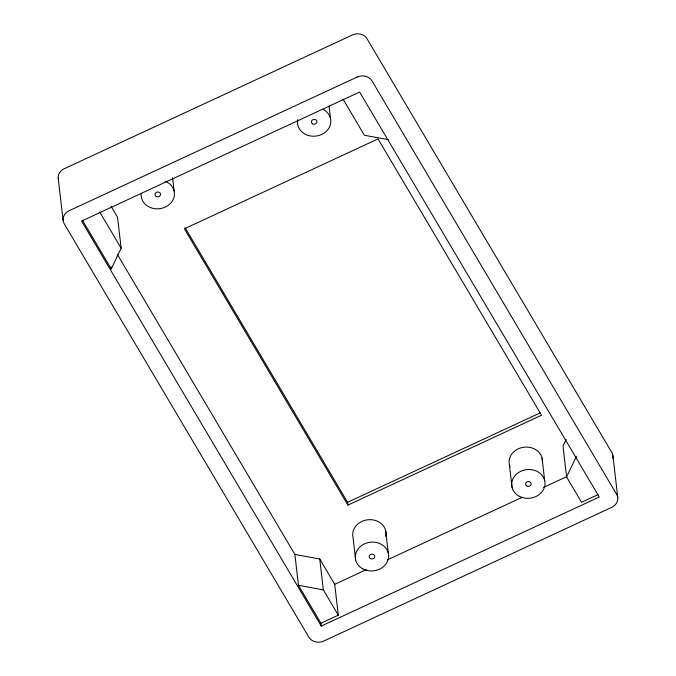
<?xml version="1.0" encoding="UTF-8"?>
<svg xmlns="http://www.w3.org/2000/svg" width="676" height="676" viewBox="0 0 676 676"><rect width="100%" height="100%" fill="white"/><g stroke="black" fill="none" stroke-linecap="round" stroke-linejoin="round"><path stroke-width="1.01" d="M82.362 220.089L111.244 268.904L121.131 248.185L117.556 217.309L111.143 206.467M566.15 439.493L563.007 446.084L566.581 476.952L581.554 502.268L598.015 494.629M566.581 476.952L576.467 456.232M347.903 505.107L184.404 228.792L378.019 138.91L541.518 415.225L347.903 505.107L347.582 502.302L540.242 412.859M321.244 626.069L81.61 221.086L359.624 92.029L599.257 497.004L321.244 626.069L320.923 623.255L338.296 615.194L334.721 584.326L366.324 569.648M387.399 559.872L522.438 497.181M543.504 487.404L566.496 476.732M388.218 139.653L364.389 135.259L342.994 99.093M117.328 254.353L294.88 554.421L319.748 559.01L334.721 584.326M294.88 554.421L298.454 585.289L323.322 589.886L338.296 615.194M185.156 227.804L347.582 502.302M99.735 212.027L121.131 248.185M298.454 585.289L320.923 623.255M612.929 455.793L617.805 497.891M542.076 458.083L544.67 480.526M509.425 464.885L512.028 487.337M385.692 530.677L388.294 553.129M329.085 106.149L330.505 118.401M355.644 559.931L353.041 537.479A16.697 14.39 -6.6 0 1 369.24 519.667A16.697 14.39 -6.6 0 1 385.743 536.296M319.748 559.01L323.322 589.886M172.591 177.746L174.121 191.012M111.008 266.843L111.244 268.904M58.195 178.109L63.071 220.207M58.398 179.351A11.129 9.591 -6.6 0 1 63.037 169.313L353.573 34.442A11.129 9.591 -6.6 0 1 366.417 37.738L612.346 453.359A11.129 9.591 -6.6 0 1 612.76 458.303M510.008 466.685A16.697 14.39 -6.6 0 1 523.444 447.275A16.697 14.39 -6.6 0 1 542.397 461.826M323.331 109.487A16.697 14.39 -6.6 0 1 329.187 127.629A16.697 14.39 -6.6 0 1 308.94 135.639A16.697 14.39 -6.6 0 1 297.803 119.584M165.054 181.227A16.697 14.39 -6.6 0 1 173.622 198.474A16.697 14.39 -6.6 0 1 154.669 208.664A16.697 14.39 -6.6 0 1 141.157 194.08M357.105 77.072L69.163 210.735A11.129 9.591 -6.6 0 0 64.22 223.781L308.847 637.198A11.129 9.591 -6.6 0 0 323.77 641.025L611.712 507.355A11.129 9.591 -6.6 0 0 616.647 494.308L372.02 80.9A11.129 9.591 -6.6 0 0 357.105 77.072M362.809 568.846A16.697 14.39 -6.6 0 0 388.607 556.872A16.697 14.39 -6.6 0 0 364.482 543.876A16.697 14.39 -6.6 0 0 362.809 568.846M370.499 558.613A2.78 2.4 -6.6 0 0 374.741 556.525A2.78 2.4 -6.6 0 0 370.659 554.447A2.78 2.4 -6.6 0 0 370.499 558.613M519.193 496.252A16.697 14.39 -6.6 0 0 544.991 484.269A16.697 14.39 -6.6 0 0 520.858 471.273A16.697 14.39 -6.6 0 0 519.193 496.252M526.824 485.985A2.78 2.4 -6.6 0 0 531.125 483.991A2.78 2.4 -6.6 0 0 527.103 481.827A2.78 2.4 -6.6 0 0 526.824 485.985M312.65 123.852A2.78 2.4 -6.6 0 0 316.951 121.857A2.78 2.4 -6.6 0 0 312.929 119.694A2.78 2.4 -6.6 0 0 312.65 123.852M156.333 196.505A2.78 2.4 -6.6 0 0 160.575 194.409A2.78 2.4 -6.6 0 0 156.486 192.339A2.78 2.4 -6.6 0 0 156.333 196.505"/></g></svg>
